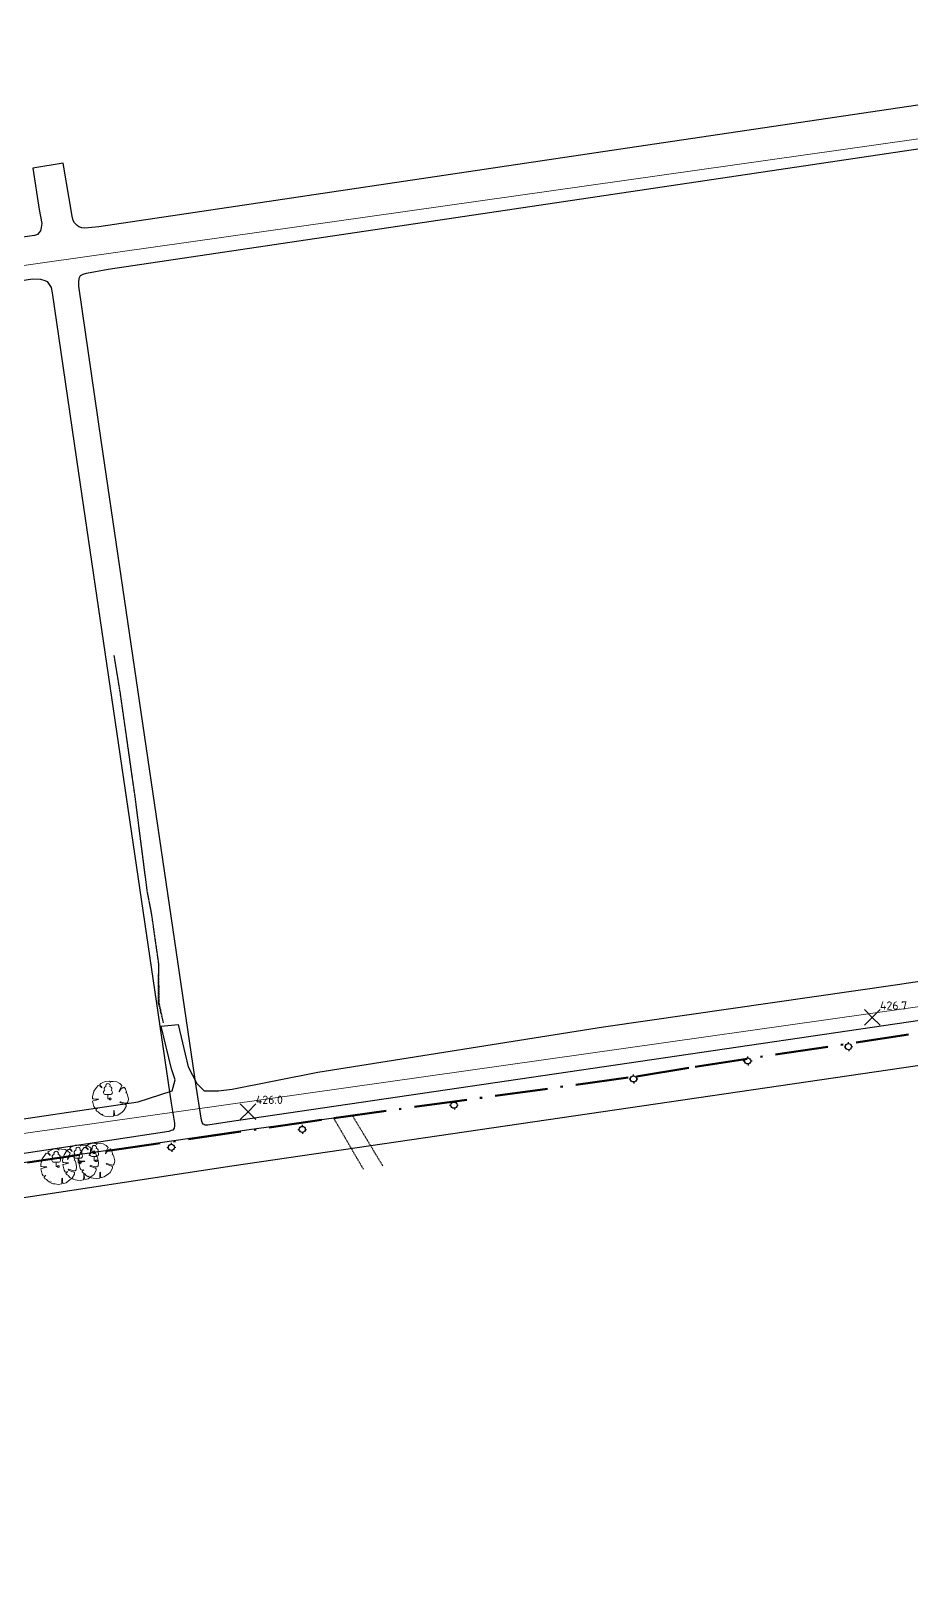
# Model space of a CAD drawing. Header units: metres. Extents: x 2 to 659295185, y -28 to 1124222152.
# Drawn here: x 657137 to 657336.9, y 1124534.7 to 1124885.3 of the extents above; entities that cross this region are included whole.
import ezdxf

# ---------------------------------------------------------------- set-up
doc = ezdxf.new("R2010")
doc.units = ezdxf.units.M
doc.header["$MEASUREMENT"] = 0
doc.linetypes.add('ACAD_ISO10W100', pattern=[18.5, 12, -3, 0.5, -3])
doc.linetypes.add('DASHED', pattern=[0.75, 0.5, -0.25])
doc.layers.get('0').update_dxf_attribs({"linetype": 'CONTINUOUS'})
doc.layers.add('Arboles a conservar', color=114, linetype='CONTINUOUS', lineweight=15)
doc.layers.add('MANZANA URBA', color=30, linetype='ACAD_ISO10W100', lineweight=80)
for name, color, linetype in [('CAMINO', 1, 'DASHED'), ('CARRET-PAV', 10, 'CONTINUOUS'), ('CARRET-TIE', 1, 'DASHED'), ('CURVAS', 2, 'CONTINUOUS'), ('MANZANA', 30, 'CONTINUOUS'), ('POSTE', 2, 'CONTINUOUS'), ('PUNTO-ELEV', 7, 'CONTINUOUS')]:
    doc.layers.add(name, color=color, linetype=linetype)
doc.styles.add('SIMPLEX', font='SIMPLEX', dxfattribs={"width": 1.33})

# ---------------------------------------------------------------- blocks, each defined once
blk = doc.blocks.new('SPOTX')
for points in [[(-0.71, -0.71), (0, 0), (0.71, 0.71)], [(0.71, -0.71), (0, 0), (-0.71, 0.71)]]:
    blk.add_lwpolyline(points)
blk = doc.blocks.new('POSTES')
at = {"layer": 'POSTE', "elevation": 431.35}
for points in [[(657805.97, 1127519.6), (657806.27, 1127519.61)], [(657806.94, 1127520.61), (657806.94, 1127520.31)], [(657807.68, 1127519.6), (657807.98, 1127519.61)], [(657807.07, 1127518.89), (657807.08, 1127518.59)]]:
    blk.add_lwpolyline(points, dxfattribs=at)
at = {"layer": 'POSTE', "color": 2}
blk.add_circle((657806.98, 1127519.6, 425.07), 0.7, dxfattribs=at)
blk = doc.blocks.new('_I12B5')
at = {"color": 0}
blk.add_lwpolyline([(-0.003, 0.484), (0.013, 0.466), (0.022, 0.499), (0.085, 0.495), (0.191, 0.484), (0.273, 0.437), (0.336, 0.379), (0.324, 0.354), (0.266, 0.252), (0.257, 0.201), (0.303, 0.274), (0.345, 0.303), (0.354, 0.321), (0.381, 0.314), (0.396, 0.336), (0.436, 0.285), (0.438, 0.28), (0.461, 0.2), (0.446, 0.178), (0.469, 0.18), (0.496, 0.112), (0.519, -0.005), (0.506, -0.09), (0.475, -0.122), (0.428, -0.119), (0.297, -0.079), (0.276, -0.099), (0.436, -0.155), (0.454, -0.173), (0.457, -0.213), (0.393, -0.333), (0.339, -0.372), (0.224, -0.46), (0.145, -0.479), (0.128, -0.475), (0.121, -0.422), (0.116, -0.371), (0.114, -0.326), (0.102, -0.339), (0.102, -0.421), (0.097, -0.461), (0.094, -0.492), (-0.004, -0.508), (-0.088, -0.495), (-0.147, -0.488), (-0.208, -0.47), (-0.214, -0.45), (-0.208, -0.437), (-0.222, -0.445), (-0.239, -0.448), (-0.293, -0.418), (-0.33, -0.375), (-0.335, -0.368), (-0.373, -0.345), (-0.406, -0.312), (-0.394, -0.286), (-0.356, -0.259), (-0.361, -0.256), (-0.383, -0.265), (-0.407, -0.269), (-0.428, -0.26), (-0.458, -0.217), (-0.495, -0.067), (-0.48, -0.053), (-0.4, -0.033), (-0.338, -0.018), (-0.331, -0.007), (-0.431, -0.007), (-0.465, -0.001), (-0.495, 0.003), (-0.499, 0.073), (-0.482, 0.136), (-0.459, 0.219), (-0.387, 0.325), (-0.343, 0.377), (-0.311, 0.374), (-0.27, 0.35), (-0.232, 0.314), (-0.235, 0.333), (-0.278, 0.381), (-0.292, 0.396), (-0.296, 0.406), (-0.263, 0.435), (-0.223, 0.459), (-0.142, 0.492), (-0.021, 0.503)], close=True, dxfattribs=at)
blk.add_circle((0, 0), 0.0299, dxfattribs=at)

msp = doc.modelspace()

# ---------------------------------------------------------------- linework, layer by layer
at = {"layer": 'Arboles a conservar', "elevation": 433.2399}
for points in [[(657154.9787, 1124642.6985), (657154.4787, 1124642.6985), (657154.4787, 1124643.6927), (657154.9919, 1124643.6927, 0.79804243), (657155.2082, 1124644.6435, 0.63632831), (657154.9415, 1124645.5092, 0.53306444), (657154.4787, 1124646.1985, 0.53306444), (657154.0159, 1124645.5092, 0.63632831), (657153.7493, 1124644.6435, 0.79804243), (657153.9656, 1124643.6927), (657154.4787, 1124643.6927)], [(657154.9788, 1124642.6983), (657154.4788, 1124642.6983), (657154.4788, 1124643.6925), (657154.9919, 1124643.6925, 0.79804243), (657155.2082, 1124644.6433, 0.63632831), (657154.9416, 1124645.509, 0.53306444), (657154.4788, 1124646.1983, 0.53306444), (657154.016, 1124645.509, 0.63632831), (657153.7493, 1124644.6433, 0.79804243), (657153.9656, 1124643.6925), (657154.4788, 1124643.6925)], [(657154.9788, 1124642.6983), (657154.4788, 1124642.6983), (657154.4788, 1124643.6925), (657154.9919, 1124643.6925, 0.79804243), (657155.2082, 1124644.6433, 0.63632831), (657154.9416, 1124645.509, 0.53306444), (657154.4788, 1124646.1983, 0.53306444), (657154.016, 1124645.509, 0.63632831), (657153.7493, 1124644.6433, 0.79804243), (657153.9656, 1124643.6925), (657154.4788, 1124643.6925)], [(657143.2317, 1124627.3395), (657142.7317, 1124627.3395), (657142.7317, 1124628.3337), (657143.2449, 1124628.3337, 0.79804243), (657143.4612, 1124629.2845, 0.63632831), (657143.1945, 1124630.1502, 0.53306444), (657142.7317, 1124630.8395, 0.53306444), (657142.2689, 1124630.1502, 0.63632831), (657142.0023, 1124629.2845, 0.79804243), (657142.2186, 1124628.3337), (657142.7317, 1124628.3337)], [(657143.2318, 1124627.3393), (657142.7318, 1124627.3393), (657142.7318, 1124628.3335), (657143.2449, 1124628.3335, 0.79804243), (657143.4612, 1124629.2843, 0.63632831), (657143.1946, 1124630.15, 0.53306444), (657142.7318, 1124630.8393, 0.53306444), (657142.269, 1124630.15, 0.63632831), (657142.0023, 1124629.2843, 0.79804243), (657142.2186, 1124628.3335), (657142.7318, 1124628.3335)], [(657143.2318, 1124627.3393), (657142.7318, 1124627.3393), (657142.7318, 1124628.3335), (657143.2449, 1124628.3335, 0.79804243), (657143.4612, 1124629.2843, 0.63632831), (657143.1946, 1124630.15, 0.53306444), (657142.7318, 1124630.8393, 0.53306444), (657142.269, 1124630.15, 0.63632831), (657142.0023, 1124629.2843, 0.79804243), (657142.2186, 1124628.3335), (657142.7318, 1124628.3335)], [(657148.1897, 1124628.2305), (657147.6897, 1124628.2305), (657147.6897, 1124629.2247), (657148.2029, 1124629.2247, 0.79804243), (657148.4192, 1124630.1755, 0.63632831), (657148.1525, 1124631.0412, 0.53306444), (657147.6897, 1124631.7305, 0.53306444), (657147.2269, 1124631.0412, 0.63632831), (657146.9603, 1124630.1755, 0.79804243), (657147.1766, 1124629.2247), (657147.6897, 1124629.2247)], [(657148.1898, 1124628.2303), (657147.6898, 1124628.2303), (657147.6898, 1124629.2245), (657148.2029, 1124629.2245, 0.79804243), (657148.4192, 1124630.1753, 0.63632831), (657148.1526, 1124631.041, 0.53306444), (657147.6898, 1124631.7303, 0.53306444), (657147.227, 1124631.041, 0.63632831), (657146.9603, 1124630.1753, 0.79804243), (657147.1766, 1124629.2245), (657147.6898, 1124629.2245)], [(657148.1898, 1124628.2303), (657147.6898, 1124628.2303), (657147.6898, 1124629.2245), (657148.2029, 1124629.2245, 0.79804243), (657148.4192, 1124630.1753, 0.63632831), (657148.1526, 1124631.041, 0.53306444), (657147.6898, 1124631.7303, 0.53306444), (657147.227, 1124631.041, 0.63632831), (657146.9603, 1124630.1753, 0.79804243), (657147.1766, 1124629.2245), (657147.6898, 1124629.2245)], [(657151.8667, 1124628.6505), (657151.3667, 1124628.6505), (657151.3667, 1124629.6447), (657151.8799, 1124629.6447, 0.79804243), (657152.0962, 1124630.5955, 0.63632831), (657151.8295, 1124631.4612, 0.53306444), (657151.3667, 1124632.1505, 0.53306444), (657150.9039, 1124631.4612, 0.63632831), (657150.6373, 1124630.5955, 0.79804243), (657150.8536, 1124629.6447), (657151.3667, 1124629.6447)], [(657151.8668, 1124628.6503), (657151.3668, 1124628.6503), (657151.3668, 1124629.6445), (657151.8799, 1124629.6445, 0.79804243), (657152.0962, 1124630.5953, 0.63632831), (657151.8296, 1124631.461, 0.53306444), (657151.3668, 1124632.1503, 0.53306444), (657150.904, 1124631.461, 0.63632831), (657150.6373, 1124630.5953, 0.79804243), (657150.8536, 1124629.6445), (657151.3668, 1124629.6445)], [(657151.8668, 1124628.6503), (657151.3668, 1124628.6503), (657151.3668, 1124629.6445), (657151.8799, 1124629.6445, 0.79804243), (657152.0962, 1124630.5953, 0.63632831), (657151.8296, 1124631.461, 0.53306444), (657151.3668, 1124632.1503, 0.53306444), (657150.904, 1124631.461, 0.63632831), (657150.6373, 1124630.5953, 0.79804243), (657150.8536, 1124629.6445), (657151.3668, 1124629.6445)]]:
    msp.add_lwpolyline(points, format="xyb", dxfattribs=at)
at = {"layer": 'CAMINO', "ltscale": 0.03, "elevation": 1.1994}
msp.add_lwpolyline([(657167.1105, 1124659.952), (657165.9675, 1124664.546), (657166.0175, 1124673.488), (657164.4085, 1124684.768), (657163.3855, 1124690.112), (657160.6215, 1124711.613), (657157.3085, 1124734.856), (657155.8948, 1124743.511)], dxfattribs=at)
msp.add_lwpolyline([(657167.1105, 1124659.952), (657165.9675, 1124664.546), (657166.0175, 1124673.488), (657164.4085, 1124684.768), (657163.3855, 1124690.112), (657160.6215, 1124711.613), (657157.3085, 1124734.856), (657155.8948, 1124743.511)], dxfattribs=at)
msp.add_lwpolyline([(657167.1105, 1124659.952), (657165.9675, 1124664.546), (657166.0175, 1124673.488), (657164.4085, 1124684.768), (657163.3855, 1124690.112), (657160.6215, 1124711.613), (657157.3085, 1124734.856), (657155.8948, 1124743.511)], dxfattribs=at)
at = {"layer": 'CAMINO', "linetype": 'DASHED', "ltscale": 0.03, "elevation": 1.1994, "flags": 128}
msp.add_lwpolyline([(657167.1105, 1124659.952), (657166.1338, 1124664.5318), (657166.0175, 1124673.488), (657164.4085, 1124684.768), (657163.3855, 1124690.112), (657160.6215, 1124711.613), (657157.3085, 1124734.856), (657155.8948, 1124743.511)], dxfattribs=at)
at = {"layer": 'CARRET-PAV', "linetype": 'Continuous', "flags": 128}
for points, elevation in [([(657035.4385, 1124631.65), (657036.1819, 1124629.442), (657037.4471, 1124627.218), (657039.3749, 1124625.2345), (657040.0978, 1124624.8138), (657041.7244, 1124624.4531), (657043.351, 1124624.3329), (657044.6265, 1124624.372), (657124.5765, 1124636.563), (657161.3375, 1124642.021), (657169.0885, 1124644.518), (657169.7515, 1124647.047), (657168.9545, 1124649.551), (657166.5775, 1124659.227), (657170.3945, 1124659.625), (657172.7125, 1124650.025), (657174.6495, 1124646.183), (657176.3185, 1124644.523), (657179.5945, 1124644.503), (657182.6605, 1124644.884), (657202.1645, 1124648.761), (657267.0175, 1124659.113), (657333.7765, 1124668.672), (657393.8615, 1124677.8106)], 0.6631), ([(657205.7482, 1124638.3458), (657186.5615, 1124635.702), (657079.2545, 1124620.005), (657044.6525, 1124614.943), (657042.9025, 1124614.385), (657041.0345, 1124613.379), (657040.2005, 1124612.572), (657039.6635, 1124611.349), (657039.4495, 1124610.064), (657039.6365, 1124608.891), (657045.9255, 1124562.768), (657056.7335, 1124491.646), (657064.7495, 1124434.194), (657065.5275, 1124432.792), (657066.8235, 1124430.862), (657069.0055, 1124429.666), (657072.7025, 1124428.758), (657076.9725, 1124428.638), (657131.5305, 1124436.738), (657187.7555, 1124445.097), (657197.057, 1124446.4804)], 2.8474)]:
    msp.add_lwpolyline(points, dxfattribs=dict(at, elevation=elevation))
at = {"layer": 'CARRET-TIE', "linetype": 'DASHED', "ltscale": 0.09, "flags": 128}
for points, elevation in [([(657212.5125, 1124626.708), (657205.7482, 1124638.3458)], 1.6577), ([(657216.9005, 1124627.482), (657209.9984, 1124638.9315)], 1.6382)]:
    msp.add_lwpolyline(points, dxfattribs=dict(at, elevation=elevation))
at = {"layer": 'CURVAS', "lineweight": 0}
msp.add_lwpolyline([(657453, 1124877), (657482, 1124684), (657108, 1124631), (657098, 1124690), (657029, 1124683), (657008, 1124814), (657453, 1124877)], dxfattribs=at)
at = {"layer": 'MANZANA', "lineweight": -2}
for p, q in [((657415.1961, 1124879.9239), (657274.489, 1124858.9582)), ((657274.489, 1124858.9582), (657152.401, 1124840.8319)), ((657154.5202, 1124831.2139), (657357.6401, 1124861.4277)), ((657144.3366, 1124855.279), (657137.4348, 1124854.1492)), ((657146.3568, 1124843.2314), (657144.3366, 1124855.279)), ((657137.4348, 1124854.1492), (657138.9026, 1124844.7511)), ((657138.9026, 1124844.7511), (657139.4633, 1124841.5418)), ((657139.4633, 1124841.5418), (657139.3561, 1124840.6619)), ((657146.5877, 1124842.2416), (657146.3568, 1124843.2314)), ((657146.9175, 1124841.6917), (657146.5877, 1124842.2416)), ((657147.4618, 1124841.1418), (657146.9175, 1124841.6917)), ((657147.907, 1124840.8119), (657147.4618, 1124841.1418)), ((657148.5667, 1124840.592), (657147.907, 1124840.8119)), ((657152.401, 1124840.8319), (657149.2181, 1124840.482)), ((657137.8306, 1124838.8823), (657111.5511, 1124835.0031)), ((657138.4903, 1124839.1123), (657137.8306, 1124838.8823)), ((657138.8201, 1124839.4422), (657138.4903, 1124839.1123)), ((657139.1417, 1124839.8821), (657138.8201, 1124839.4422)), ((657139.3561, 1124840.6619), (657139.1417, 1124839.8821)), ((657149.2181, 1124840.482), (657148.5667, 1124840.592)), ((657148.8306, 1124830.0841), (657149.5974, 1124830.314)), ((657149.5974, 1124830.314), (657154.5202, 1124831.2139)), ((657130.2115, 1124827.9045), (657137.3276, 1124829.0343)), ((657137.3276, 1124829.0343), (657139.1912, 1124828.9343)), ((657139.1912, 1124828.9343), (657140.1807, 1124828.6044)), ((657140.1807, 1124828.6044), (657140.7249, 1124828.3944)), ((657140.7249, 1124828.3944), (657141.1702, 1124827.7246)), ((657141.1702, 1124827.7246), (657141.6072, 1124827.0647)), ((657141.6072, 1124827.0647), (657141.8381, 1124825.855)), ((657147.8493, 1124828.2045), (657147.9565, 1124829.1943)), ((657147.8576, 1124827.3147), (657147.8493, 1124828.2045)), ((657153.0525, 1124791.8319), (657147.8576, 1124827.3147)), ((657147.9565, 1124829.1943), (657148.2864, 1124829.7542)), ((657148.2864, 1124829.7542), (657148.8306, 1124830.0841)), ((657141.8381, 1124825.855), (657147.8246, 1124784.8433)), ((657174.5164, 1124645.6116), (657153.0525, 1124791.8319)), ((657147.8246, 1124784.8433), (657168.835, 1124641.7124)), ((657465.504, 1124679.0848), (657181.5666, 1124637.4533)), ((657182.5973, 1124627.5053), (657354.1851, 1124652.6002)), ((657175.7615, 1124637.8732), (657174.5164, 1124645.6116)), ((657168.835, 1124641.7124), (657169.6266, 1124637.1834)), ((657175.8687, 1124637.3233), (657175.7615, 1124637.8732)), ((657181.5666, 1124637.4533), (657177.188, 1124636.7734)), ((657168.3155, 1124635.2937), (657049.6248, 1124617.2974)), ((657168.868, 1124635.5137), (657168.3155, 1124635.2937)), ((657169.1896, 1124635.6337), (657168.868, 1124635.5137)), ((657169.5194, 1124636.0736), (657169.1896, 1124635.6337)), ((657169.6266, 1124636.6235), (657169.5194, 1124636.0736)), ((657169.6266, 1124637.1834), (657169.6266, 1124636.6235)), ((657176.0913, 1124636.9934), (657175.8687, 1124637.3233)), ((657176.314, 1124636.8834), (657176.0913, 1124636.9934)), ((657176.4212, 1124636.7734), (657176.314, 1124636.8834)), ((657177.188, 1124636.7734), (657176.4212, 1124636.7734)), ((657070.9074, 1124610.5288), (657182.5973, 1124627.5053))]:
    msp.add_line(p, q, dxfattribs=at)
at = {"layer": 'MANZANA URBA', "elevation": 2.8474}
msp.add_lwpolyline([(657064.7495, 1124434.194), (657039.4495, 1124610.064), (657039.6635, 1124611.349), (657040.2005, 1124612.572), (657041.0345, 1124613.379), (657042.9025, 1124614.385), (657044.6525, 1124614.943), (657205.7482, 1124638.3458), (657274.508, 1124647.8105), (657287.7905, 1124650.013), (657738.8988, 1124718.1403), (657745.535, 1124717.8892), (657750.8981, 1124716.0264), (657757.1167, 1124711.9255), (657762.5572, 1124706.9456), (657765.5885, 1124701.8232)], dxfattribs=at)

# ---------------------------------------------------------------- block references
at = {"layer": 'Arboles a conservar', "xscale": 8, "yscale": 8, "zscale": 8}
for p in [(657154.9787, 1124642.6985, 433.2399), (657143.2317, 1124627.3395, 433.2399), (657148.1898, 1124628.2303, 433.2399), (657151.8667, 1124628.6505, 433.2399)]:
    msp.add_blockref('_I12B5', p, dxfattribs=at)
at = {"layer": 'POSTE', "linetype": 'Continuous'}
for p in [(-484.3483, -2865.0359, -423.2224), (-507.2193, -2868.2589, -423.3394), (-533.1613, -2872.3469, -423.3297), (-573.9363, -2878.3169, -423.5637), (-608.3803, -2883.8259, -423.788), (-608.3803, -2883.8259, -423.788), (-638.0723, -2887.9049, -420.4238), (-638.0723, -2887.9049, -420.4238)]:
    msp.add_blockref('POSTES', p, dxfattribs=at)
at = {"layer": 'PUNTO-ELEV', "xscale": 2.5, "yscale": 2.5, "zscale": 2.5}
for p in [(657328.0215, 1124661.218, 2.1063), (657328.0215, 1124661.218, 2.1063), (657186.3045, 1124639.797, 1.4042), (657186.3045, 1124639.797, 1.4042)]:
    msp.add_blockref('SPOTX', p, dxfattribs=at)

# ---------------------------------------------------------------- texts
at = {"layer": 'PUNTO-ELEV', "style": 'SIMPLEX'}
for s, p in [('426.7', (657329.7893, 1124662.9858, 2.1063)), ('426.7', (657329.7893, 1124662.9858, 2.1063)), ('426.0', (657188.0723, 1124641.5648, 1.4042)), ('426.0', (657188.0723, 1124641.5648, 1.4042))]:
    msp.add_text(s, height=1.875, dxfattribs=at).set_placement(p)

doc.saveas('drawing.dxf')
